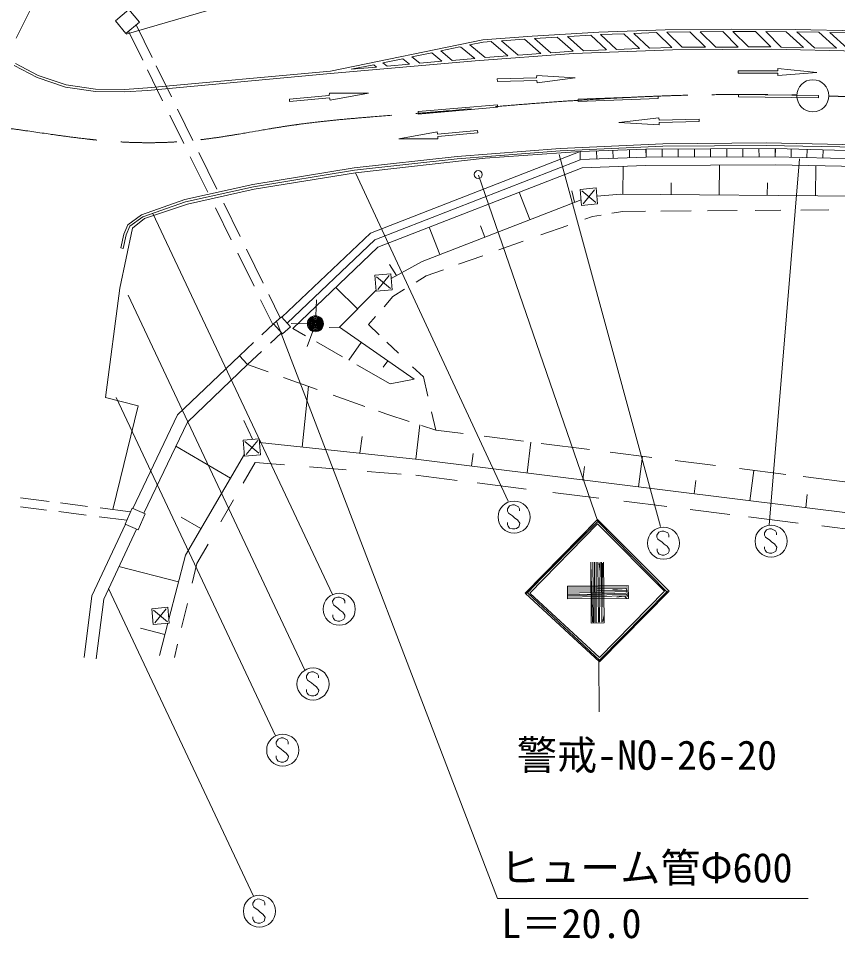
# Model space of a CAD drawing. Units: millimetres, scale not verified. Extents: x 40000 to 680000, y 20000 to 380000.
# Drawn here: x 323384 to 374464, y 266581 to 323952 of the extents above; entities that cross this region are included whole.
import ezdxf
from ezdxf.enums import TextEntityAlignment as Align

# ---------------------------------------------------------------- set-up
doc = ezdxf.new("R2010")
doc.units = ezdxf.units.MM
doc.header["$LTSCALE"] = 1000
doc.linetypes.add('CHAIN', pattern=[18.5, 12, -1.5, 3.5, -1.5])
for name, color, linetype, lineweight in [('M-BGD', 7, 'Continuous', 13), ('M-BMK', 2, 'CHAIN', 13), ('M-BMK-SRVR', 3, 'Continuous', 13), ('M-STR-STR3', 7, 'Continuous', 13), ('M-STR-STRC', 7, 'Continuous', 13)]:
    doc.layers.add(name, color=color, linetype=linetype, lineweight=lineweight)
doc.styles.add('ＭＳ ゴシック', font='')
doc.styles.get('ＭＳ ゴシック').set_extended_font_data('MS Gothic')

msp = doc.modelspace()

# ---------------------------------------------------------------- linework, layer by layer
at = {"layer": 'M-BGD'}
for p, q in [((334589, 345829), (323254, 322715)), ((330106, 322965), (345596, 327489)), ((330270, 324497), (329435, 323795)), ((330927, 323716), (330270, 324497)), ((329435, 323795), (330092, 323014)), ((330092, 323014), (330927, 323716)), ((330250, 323147), (331135, 321348)), ((330723, 323545), (331724, 321511)), ((355419, 322846), (359572, 323095)), ((359572, 323095), (363716, 323237)), ((359689, 322949), (361130, 322999)), ((361130, 322999), (362113, 322066)), ((361761, 323020), (363180, 323069)), ((361761, 323020), (362741, 322091)), ((363180, 323069), (364130, 322146)), ((363716, 323237), (367843, 323288)), ((363806, 323088), (365251, 323106)), ((363806, 323088), (364772, 322150)), ((365251, 323106), (366221, 322157)), ((365887, 323114), (367300, 323132)), ((365887, 323114), (366862, 322161)), ((367300, 323132), (368270, 322168)), ((367843, 323288), (371828, 323265)), ((367932, 323138), (368905, 322171)), ((367932, 323138), (369352, 323129)), ((369352, 323129), (370301, 322178)), ((369992, 323126), (370949, 322166)), ((369992, 323126), (371255, 323118)), ((371255, 323118), (372333, 322137)), ((371828, 323265), (375960, 323181)), ((371929, 323113), (373017, 322123)), ((371929, 323113), (373291, 323085)), ((373291, 323085), (374390, 322094)), ((373978, 323071), (375078, 322079)), ((373978, 323071), (375359, 323043)), ((342836, 320665), (352339, 322620)), ((351519, 322298), (352359, 322471)), ((352339, 322620), (355419, 322846)), ((352359, 322471), (352864, 322508)), ((352864, 322508), (353906, 321609)), ((353499, 322555), (354937, 322661)), ((353499, 322555), (354541, 321655)), ((354937, 322661), (355958, 321758)), ((355566, 322705), (356978, 322790)), ((355566, 322705), (356586, 321803)), ((356978, 322790), (357980, 321904)), ((357614, 322828), (358630, 321929)), ((357675, 322831), (359069, 322915)), ((359069, 322915), (360057, 321986)), ((359689, 322949), (360688, 322010)), ((349718, 321928), (350916, 322174)), ((349718, 321928), (350430, 321335)), ((350950, 322181), (351836, 321459)), ((351525, 322294), (352491, 321507)), ((357983, 321904), (356586, 321803)), ((364166, 321997), (357991, 321754)), ((360019, 321984), (358630, 321929)), ((362113, 322066), (360688, 322010)), ((364130, 322146), (362741, 322091)), ((370354, 322028), (364166, 321997)), ((366221, 322157), (364772, 322150)), ((368270, 322168), (366862, 322161)), ((370301, 322178), (368905, 322171)), ((376434, 321901), (370354, 322028)), ((372315, 322137), (370949, 322166)), ((374390, 322094), (373017, 322123)), ((351858, 321311), (342850, 320515)), ((346110, 321185), (347351, 321441)), ((347348, 321440), (347764, 321100)), ((347916, 321557), (349154, 321812)), ((347916, 321557), (348406, 321156)), ((349794, 321279), (348406, 321156)), ((349154, 321812), (349794, 321279)), ((351846, 321460), (350430, 321335)), ((357991, 321754), (351858, 321311)), ((353906, 321609), (352491, 321507)), ((355958, 321758), (354541, 321655)), ((323116, 321019), (324560, 320261)), ((323194, 321148), (324619, 320399)), ((331428, 320753), (332379, 318822)), ((331979, 320992), (332929, 319062)), ((344140, 320780), (345538, 321067)), ((345722, 320919), (344140, 320780)), ((345538, 321067), (345722, 320919)), ((346110, 321185), (346369, 320977)), ((347764, 321100), (346369, 320977)), ((370746, 320686), (370747, 320831)), ((370747, 320831), (373177, 320581)), ((324560, 320261), (326322, 319671)), ((324619, 320399), (326358, 319818)), ((331430, 319616), (342836, 320665)), ((331442, 319466), (342850, 320515)), ((353244, 320178), (355696, 320239)), ((353244, 320178), (353248, 320028)), ((355696, 320239), (355703, 320389)), ((355703, 320389), (358107, 320236)), ((358107, 320236), (355728, 319935)), ((368261, 320691), (368260, 320541)), ((368260, 320541), (370746, 320536)), ((368261, 320691), (370746, 320686)), ((373177, 320581), (370731, 320390)), ((370731, 320390), (370746, 320536)), ((326322, 319671), (328182, 319389)), ((326358, 319818), (328194, 319539)), ((330000, 319519), (331430, 319616)), ((353248, 320028), (355700, 320090)), ((355728, 319935), (355700, 320090)), ((328182, 319389), (330004, 319369)), ((328194, 319539), (330000, 319519)), ((330004, 319369), (331442, 319466)), ((340279, 318911), (342760, 319145)), ((340293, 318762), (342774, 318996)), ((342760, 319145), (342773, 319290)), ((342773, 319290), (345205, 319294)), ((342814, 318855), (342774, 318996)), ((345205, 319294), (342814, 318855)), ((358284, 318912), (363276, 319113)), ((363276, 319113), (363282, 318964)), ((368283, 319056), (368284, 319206)), ((373280, 319002), (368283, 319056)), ((368284, 319206), (373282, 319152)), ((373282, 319152), (373280, 319002)), ((340293, 318762), (340279, 318911)), ((348307, 318139), (353252, 318559)), ((353265, 318409), (348319, 317989)), ((353252, 318559), (353265, 318409)), ((358290, 318763), (358284, 318912)), ((363282, 318964), (358290, 318763)), ((332820, 317926), (333698, 316142)), ((333308, 318292), (334271, 316337)), ((348319, 317989), (348307, 318139)), ((360828, 317458), (363327, 317762)), ((363332, 317317), (360828, 317458)), ((363327, 317762), (363332, 317615)), ((365828, 317676), (363332, 317615)), ((363336, 317465), (363332, 317317)), ((365832, 317526), (363336, 317465)), ((365828, 317676), (365832, 317526)), ((347114, 316435), (349506, 316888)), ((349506, 316888), (349524, 316735)), ((352014, 316957), (349524, 316735)), ((352028, 316808), (349537, 316586)), ((352014, 316957), (352028, 316808)), ((349543, 316436), (347114, 316435)), ((349537, 316586), (349543, 316436)), ((363573, 316139), (357159, 315839)), ((370018, 316184), (363573, 316139)), ((376590, 316059), (370018, 316184)), ((334640, 315587), (335764, 313304)), ((345334, 310572), (358404, 315662)), ((357159, 315839), (350735, 315343)), ((357168, 315689), (350749, 315193)), ((352482, 315243), (358404, 315662)), ((363577, 315989), (357168, 315689)), ((358404, 315662), (362512, 315800)), ((358404, 315662), (358421, 315162)), ((359429, 315697), (359446, 315197)), ((360454, 315731), (360471, 315231)), ((361479, 315765), (361496, 315266)), ((362504, 315800), (362521, 315300)), ((362512, 315800), (370575, 315831)), ((362519, 315800), (362521, 315300)), ((363525, 315804), (363527, 315304)), ((370017, 316034), (363577, 315989)), ((364531, 315808), (364533, 315308)), ((365537, 315812), (365539, 315312)), ((366543, 315816), (366545, 315316)), ((367549, 315819), (367551, 315319)), ((368556, 315823), (368557, 315323)), ((369562, 315827), (369564, 315327)), ((376584, 315909), (370017, 316034)), ((370568, 315831), (370570, 315331)), ((370583, 315831), (370570, 315331)), ((370575, 315831), (376545, 315675)), ((371575, 315805), (371562, 315305)), ((372567, 315779), (372554, 315279)), ((373559, 315753), (373546, 315253)), ((334100, 315325), (335186, 313120)), ((350735, 315343), (344330, 314637)), ((350749, 315193), (344351, 314488)), ((344400, 314326), (352482, 315243)), ((345608, 310142), (358422, 315133)), ((358421, 315162), (362521, 315300)), ((362521, 315300), (370570, 315331)), ((370570, 315331), (376523, 315175)), ((344330, 314637), (338006, 313606)), ((344351, 314488), (338034, 313459)), ((345803, 309687), (358539, 314644)), ((358539, 314644), (362493, 314788)), ((361096, 314737), (361082, 312995)), ((362493, 314788), (370596, 314818)), ((367082, 312944), (367097, 314805)), ((370596, 314818), (376565, 314695)), ((373081, 312894), (373097, 314767)), ((338085, 313304), (344400, 314326)), ((338006, 313606), (333756, 312657)), ((338034, 313459), (333797, 312513)), ((333921, 312378), (338085, 313304)), ((359406, 313379), (358410, 313288)), ((358410, 313288), (358502, 312292)), ((359315, 313270), (358592, 312401)), ((359497, 312383), (359406, 313379)), ((364082, 312970), (364088, 313693)), ((370081, 312919), (370088, 313705)), ((354603, 313112), (355269, 311405)), ((358052, 312485), (357895, 313203)), ((359389, 312474), (358519, 313197)), ((359452, 312875), (360957, 312996)), ((360957, 312996), (375678, 312872)), ((333756, 312657), (331067, 311707)), ((333797, 312513), (331138, 311573)), ((333921, 312378), (331251, 311467)), ((335671, 312134), (336652, 310141)), ((336188, 312442), (337213, 310359)), ((348551, 308796), (358469, 312647)), ((358502, 312292), (359497, 312383)), ((331067, 311707), (330208, 311086)), ((331138, 311573), (330330, 310989)), ((358700, 311426), (359186, 311599)), ((359186, 311599), (359714, 311688)), ((360391, 311802), (361075, 311917)), ((361075, 311917), (362482, 311926)), ((363440, 311933), (365324, 311946)), ((366360, 311954), (368198, 311967)), ((369326, 311974), (370933, 311986)), ((372169, 311994), (373915, 312007)), ((330208, 311086), (329962, 310508)), ((330330, 310989), (330106, 310463)), ((331251, 311467), (330490, 310869)), ((352472, 310319), (352199, 311020)), ((355966, 310451), (357646, 311050)), ((329717, 307142), (330490, 310869)), ((329962, 310508), (329777, 309641)), ((330106, 310463), (329924, 309610)), ((339811, 305316), (345334, 310572)), ((349007, 310934), (349668, 309230)), ((340144, 304944), (345608, 310142)), ((353347, 309517), (354857, 310056)), ((329924, 309610), (329777, 309641)), ((337059, 309313), (338075, 307250)), ((337599, 309574), (338647, 307446)), ((340498, 304616), (345803, 309687)), ((346626, 307744), (348551, 308796)), ((350826, 308619), (352339, 309158)), ((346962, 307928), (346524, 308613)), ((348807, 307899), (349881, 308282)), ((346600, 308027), (345605, 307935)), ((345605, 307935), (345696, 306939)), ((346583, 307121), (345713, 307845)), ((346510, 307918), (345787, 307048)), ((346692, 307031), (346600, 308027)), ((348186, 307513), (348807, 307899)), ((328825, 300322), (329717, 307142)), ((343171, 307171), (344537, 305842)), ((343410, 304695), (345689, 307015)), ((345696, 306939), (346692, 307031)), ((346735, 306611), (347469, 307067)), ((338488, 306410), (339246, 304870)), ((339000, 306728), (339710, 305286)), ((341924, 305412), (341969, 306411)), ((346182, 305976), (346735, 306611)), ((339294, 304913), (339781, 305349)), ((339781, 305349), (340346, 304719)), ((345209, 304859), (345656, 305373)), ((338555, 304221), (339294, 304913)), ((339859, 304283), (339294, 304913)), ((340346, 304719), (339859, 304283)), ((341402, 304918), (340402, 304927)), ((343410, 304695), (342754, 304683)), ((348063, 301462), (343410, 304695)), ((345876, 304225), (345209, 304859)), ((339097, 303701), (339795, 304355)), ((341287, 304167), (340498, 304616)), ((341733, 304442), (341396, 303501)), ((337161, 302914), (338047, 303745)), ((343585, 302860), (341967, 303781)), ((343979, 302636), (344764, 303754)), ((347088, 303073), (346367, 303758)), ((337673, 302367), (338535, 303175)), ((333303, 299235), (337161, 302914)), ((333921, 298788), (337678, 302372)), ((337161, 302914), (337640, 302402)), ((338968, 301911), (337678, 302372)), ((346574, 301160), (344483, 302350)), ((346417, 302606), (346135, 302203)), ((348638, 301600), (347968, 302236)), ((342022, 300819), (339919, 301571)), ((348063, 301462), (346574, 301160)), ((348916, 300408), (348638, 301600)), ((341470, 301017), (341071, 297227)), ((330857, 299799), (328825, 300322)), ((344986, 299760), (343008, 300467)), ((329273, 293335), (330857, 299799)), ((330527, 293402), (333303, 299235)), ((346358, 299270), (345833, 299457)), ((347753, 298821), (346358, 299270)), ((349411, 298287), (349147, 299419)), ((331215, 293102), (333921, 298788)), ((337977, 297709), (337443, 298876)), ((348425, 298604), (348162, 296482)), ((349411, 298287), (348518, 298574)), ((344680, 296846), (344810, 297893)), ((349411, 298287), (351109, 298072)), ((352422, 297905), (354880, 297594)), ((333200, 297274), (336602, 295289)), ((338394, 297748), (337398, 297656)), ((337398, 297656), (337490, 296660)), ((338377, 296842), (337507, 297566)), ((338304, 297639), (337580, 296769)), ((338486, 296752), (338394, 297748)), ((338416, 297508), (348328, 296461)), ((355108, 295616), (355346, 297535)), ((355989, 297453), (358985, 297074)), ((333802, 290491), (337478, 296791)), ((337490, 296660), (338486, 296752)), ((351635, 296049), (351731, 296820)), ((360293, 296908), (362872, 296581)), ((362054, 294750), (362291, 296655)), ((337396, 294969), (338139, 296261)), ((338139, 296261), (339968, 296115)), ((348328, 296461), (411689, 288563)), ((364327, 296397), (366845, 296078)), ((341544, 295990), (343818, 295809)), ((345141, 295704), (347244, 295537)), ((348159, 295464), (350745, 295141)), ((358581, 295183), (358685, 296018)), ((368352, 295887), (371231, 295522)), ((369001, 293884), (369235, 295775)), ((351986, 294987), (355044, 294606)), ((365528, 294317), (365629, 295137)), ((372324, 295383), (375398, 294994)), ((356713, 294397), (359582, 294040)), ((323522, 294063), (325299, 293836)), ((326009, 293745), (327697, 293530)), ((336008, 292556), (336803, 293939)), ((361132, 293847), (363815, 293512)), ((372474, 293451), (372576, 294279)), ((323515, 293509), (325145, 293301)), ((325915, 293203), (327616, 292986)), ((328480, 293430), (330376, 293188)), ((330044, 292426), (330479, 293423)), ((330479, 293423), (331282, 293073)), ((365278, 293330), (367741, 293023)), ((328414, 292884), (330147, 292663)), ((331282, 293073), (330847, 292076)), ((334765, 292142), (333533, 292861)), ((368918, 292876), (372015, 292490)), ((330065, 292417), (327973, 287961)), ((330752, 292117), (328703, 287750)), ((330847, 292076), (330044, 292426)), ((373487, 292306), (376190, 291969)), ((334514, 289959), (335209, 291167)), ((332765, 286498), (333802, 290491)), ((329657, 289783), (333370, 288825)), ((334221, 288740), (334514, 289959)), ((327973, 287961), (327495, 284116)), ((328703, 287750), (328240, 284023)), ((333557, 285977), (333918, 287479)), ((332697, 287242), (331701, 287150)), ((331701, 287150), (331792, 286154)), ((332679, 286336), (331810, 287060)), ((332606, 287133), (331883, 286263)), ((332788, 286246), (332697, 287242)), ((331007, 285939), (332518, 285546)), ((331792, 286154), (332788, 286246)), ((332177, 284234), (332697, 286238)), ((333110, 284115), (333308, 284941))]:
    msp.add_line(p, q, dxfattribs=at)
for radius in [500, 500, 450, 400, 350, 300, 250, 200, 150, 100, 50]:
    msp.add_circle((341902, 304913), radius, dxfattribs=at)
at = {"layer": 'M-BMK'}
for points, knots in [([(316350, 317595), (317954, 317523), (319557, 317452), (321151, 317290), (323886, 317012), (326595, 316468), (329341, 316277), (330981, 316163), (332635, 316174), (334271, 316337), (336263, 316535), (338227, 316957), (340207, 317252), (342946, 317661), (345715, 317828), (348477, 318049), (350588, 318219), (352695, 318420), (354805, 318590), (356898, 318760), (358994, 318899), (361092, 319007), (361442, 319025), (361791, 319042), (362141, 319058), (362491, 319074), (362841, 319089), (363190, 319102), (363540, 319116), (363890, 319128), (364240, 319139), (365248, 319171), (366256, 319192), (367264, 319201), (368272, 319210), (369280, 319208), (370288, 319199), (370833, 319195), (371377, 319189), (371922, 319183)], [0, 0, 0, 0, 1, 1, 1, 2, 2, 2, 3, 3, 3, 4, 4, 4, 5, 5, 5, 6, 6, 6, 7, 7, 7, 8, 8, 8, 9, 9, 9, 10, 10, 10, 11, 11, 11, 12, 12, 12, 13, 13, 13, 13]), ([(373920, 319106), (374072, 319105), (374225, 319103), (374377, 319098), (374391, 319097), (374406, 319097), (374420, 319096), (374434, 319096), (374448, 319095), (374463, 319095), (374481, 319094), (374499, 319093), (374518, 319092), (374536, 319091), (374554, 319091), (374572, 319090), (374591, 319089), (374609, 319088), (374627, 319088), (374902, 319076), (375176, 319063), (375451, 319050), (375780, 319034), (376109, 319017), (376438, 318999), (376767, 318981), (377096, 318962), (377425, 318942), (379564, 318815), (381700, 318655), (383837, 318499), (387071, 318263), (390307, 318036), (393524, 317655), (397078, 317235), (400609, 316628), (404136, 316005), (407580, 315396), (411021, 314771), (414428, 313996), (417547, 313287), (420638, 312451), (423722, 311591), (427601, 310510), (431470, 309390), (435280, 308095), (437960, 307184), (440611, 306185), (443235, 305122), (446372, 303851), (449471, 302487), (452543, 301069), (454561, 300138), (456568, 299184), (458562, 298205), (458895, 298042), (459227, 297878), (459559, 297713), (459890, 297549), (460222, 297383), (460553, 297217), (460773, 297107), (460994, 296996), (461214, 296884), (461251, 296865), (461288, 296847), (461324, 296828), (461361, 296810), (461398, 296791), (461434, 296772), (461471, 296754), (461508, 296735), (461544, 296717), (461798, 296588), (462052, 296458), (462305, 296327), (462559, 296197), (462812, 296066), (463064, 295934), (464570, 295148), (466052, 294317), (467534, 293485)], [0, 0, 0, 0, 1, 1, 1, 2, 2, 2, 3, 3, 3, 4, 4, 4, 5, 5, 5, 6, 6, 6, 7, 7, 7, 8, 8, 8, 9, 9, 9, 10, 10, 10, 11, 11, 11, 12, 12, 12, 13, 13, 13, 14, 14, 14, 15, 15, 15, 16, 16, 16, 17, 17, 17, 18, 18, 18, 19, 19, 19, 20, 20, 20, 21, 21, 21, 22, 22, 22, 23, 23, 23, 24, 24, 24, 25, 25, 25, 26, 26, 26, 27, 27, 27, 27])]:
    msp.add_open_spline(points, degree=3, knots=knots, dxfattribs=at)
at = {"layer": 'M-BMK-SRVR'}
msp.add_circle((372920, 319129), 1000, dxfattribs=at)
at = {"layer": 'M-STR-STR3'}
for p, q in [((339482, 305082), (353249, 269082)), ((353249, 269082), (372625, 269074))]:
    msp.add_line(p, q, dxfattribs=at)
at = {"layer": 'M-STR-STRC'}
for p, q in [((357107, 315474), (363418, 292281)), ((372085, 315192), (370189, 292353)), ((344400, 314326), (353915, 293851)), ((352078, 314182), (359518, 292584)), ((331767, 311796), (342978, 288027)), ((330232, 306687), (341254, 283319)), ((329475, 300319), (339425, 279225)), ((354000, 293557), (353878, 293372)), ((353878, 293372), (353882, 293240)), ((353882, 293240), (353946, 293111)), ((354192, 293624), (354000, 293557)), ((354313, 293623), (354192, 293624)), ((354564, 293507), (354313, 293623)), ((354629, 293375), (354564, 293507)), ((354630, 293246), (354629, 293375)), ((353946, 293111), (354203, 292932)), ((354203, 292932), (354334, 292801)), ((354334, 292801), (354514, 292687)), ((354514, 292687), (354642, 292488)), ((359499, 292716), (354982, 288120)), ((359423, 292639), (355157, 288168)), ((363962, 288242), (359499, 292716)), ((363815, 288204), (359508, 292595)), ((353889, 292392), (353886, 292513)), ((353930, 292290), (353889, 292392)), ((354015, 292180), (353930, 292290)), ((354202, 292121), (354015, 292180)), ((354337, 292122), (354202, 292121)), ((354437, 292152), (354337, 292122)), ((354578, 292245), (354437, 292152)), ((354637, 292377), (354578, 292245)), ((354642, 292488), (354637, 292377)), ((355022, 288082), (359518, 292584)), ((359500, 292432), (355269, 288126)), ((363680, 288241), (359500, 292432)), ((370026, 292056), (369904, 291870)), ((370218, 292123), (370026, 292056)), ((370339, 292122), (370218, 292123)), ((370590, 292005), (370339, 292122)), ((363319, 291925), (363197, 291740)), ((363197, 291740), (363201, 291608)), ((363201, 291608), (363265, 291480)), ((363265, 291480), (363522, 291300)), ((363511, 291993), (363319, 291925)), ((363632, 291991), (363511, 291993)), ((363883, 291875), (363632, 291991)), ((363947, 291744), (363883, 291875)), ((363948, 291615), (363947, 291744)), ((369904, 291870), (369908, 291739)), ((369908, 291739), (369972, 291610)), ((369972, 291610), (370229, 291431)), ((370655, 291874), (370590, 292005)), ((370656, 291745), (370655, 291874)), ((363208, 290760), (363204, 290881)), ((363522, 291300), (363652, 291170)), ((363652, 291170), (363832, 291055)), ((363832, 291055), (363960, 290856)), ((369915, 290891), (369912, 291012)), ((369956, 290789), (369915, 290891)), ((370229, 291431), (370359, 291300)), ((370359, 291300), (370540, 291186)), ((370540, 291186), (370668, 290987)), ((370663, 290876), (370604, 290744)), ((370668, 290987), (370663, 290876)), ((363248, 290658), (363208, 290760)), ((363334, 290548), (363248, 290658)), ((363521, 290489), (363334, 290548)), ((363655, 290490), (363521, 290489)), ((363755, 290520), (363655, 290490)), ((363897, 290613), (363755, 290520)), ((363956, 290746), (363897, 290613)), ((363960, 290856), (363956, 290746)), ((370041, 290679), (369956, 290789)), ((370228, 290620), (370041, 290679)), ((370363, 290621), (370228, 290620)), ((370463, 290651), (370363, 290621)), ((370604, 290744), (370463, 290651)), ((359108, 286252), (359075, 290049)), ((359076, 289967), (359189, 286314)), ((359196, 290050), (359249, 286295)), ((359296, 290051), (359328, 286316)), ((359415, 290052), (359408, 286277)), ((359514, 290053), (359547, 286317)), ((359598, 289976), (359649, 289448)), ((359653, 290054), (359626, 286318)), ((359733, 290055), (359765, 286319)), ((359803, 289978), (359765, 286344)), ((359875, 290056), (359908, 286259)), ((361412, 288591), (357615, 288558)), ((361419, 287791), (361412, 288591)), ((328996, 288410), (338048, 269220)), ((354982, 288120), (359621, 283826)), ((355128, 288138), (359643, 283918)), ((355269, 288126), (359614, 284104)), ((357615, 288558), (357622, 287758)), ((357615, 288485), (361326, 288517)), ((357616, 288366), (361327, 288418)), ((357617, 288247), (361328, 288279)), ((357619, 288108), (361329, 288220)), ((357619, 288009), (361270, 288120)), ((357620, 287969), (361291, 288040)), ((359612, 283946), (363855, 288244)), ((359614, 284104), (363680, 288241)), ((359621, 283826), (363962, 288242)), ((360448, 288342), (361326, 288418)), ((361312, 288379), (361248, 288411)), ((361374, 287911), (361308, 288417)), ((343101, 287811), (342979, 287625)), ((342979, 287625), (342982, 287494)), ((342982, 287494), (343047, 287365)), ((343293, 287878), (343101, 287811)), ((343414, 287877), (343293, 287878)), ((343665, 287760), (343414, 287877)), ((343729, 287629), (343665, 287760)), ((343730, 287500), (343729, 287629)), ((357621, 287870), (361331, 287942)), ((357622, 287758), (361419, 287791)), ((360701, 287861), (361300, 287941)), ((361199, 287909), (361331, 287790)), ((343047, 287365), (343304, 287186)), ((343304, 287186), (343434, 287055)), ((343434, 287055), (343614, 286941)), ((343614, 286941), (343742, 286742)), ((342990, 286646), (342986, 286767)), ((343030, 286543), (342990, 286646)), ((343115, 286434), (343030, 286543)), ((343303, 286375), (343115, 286434)), ((343437, 286376), (343303, 286375)), ((343537, 286406), (343437, 286376)), ((343678, 286499), (343537, 286406)), ((343738, 286631), (343678, 286499)), ((343742, 286742), (343738, 286631)), ((359835, 286344), (359903, 286770)), ((359908, 286259), (359108, 286252)), ((359603, 280717), (359576, 283915)), ((341465, 283148), (341343, 282963)), ((341343, 282963), (341347, 282831)), ((341657, 283216), (341465, 283148)), ((341778, 283214), (341657, 283216)), ((342029, 283098), (341778, 283214)), ((342094, 282967), (342029, 283098)), ((342095, 282838), (342094, 282967)), ((341347, 282831), (341411, 282703)), ((341411, 282703), (341668, 282523)), ((341668, 282523), (341799, 282393)), ((341799, 282393), (341979, 282278)), ((341979, 282278), (342107, 282079)), ((341354, 281983), (341351, 282104)), ((341395, 281881), (341354, 281983)), ((341480, 281771), (341395, 281881)), ((341667, 281712), (341480, 281771)), ((341802, 281713), (341667, 281712)), ((341902, 281743), (341802, 281713)), ((342043, 281837), (341902, 281743)), ((342102, 281969), (342043, 281837)), ((342107, 282079), (342102, 281969)), ((339576, 279022), (339453, 278836)), ((339453, 278836), (339457, 278705)), ((339767, 279089), (339576, 279022)), ((339888, 279088), (339767, 279089)), ((340140, 278971), (339888, 279088)), ((340204, 278840), (340140, 278971)), ((340205, 278711), (340204, 278840)), ((339457, 278705), (339521, 278576)), ((339521, 278576), (339778, 278397)), ((339778, 278397), (339909, 278266)), ((339909, 278266), (340089, 278152)), ((339464, 277857), (339461, 277978)), ((339505, 277755), (339464, 277857)), ((339590, 277645), (339505, 277755)), ((340153, 277710), (340012, 277617)), ((340089, 278152), (340217, 277953)), ((340213, 277842), (340153, 277710)), ((340217, 277953), (340213, 277842)), ((339778, 277586), (339590, 277645)), ((339912, 277587), (339778, 277586)), ((340012, 277617), (339912, 277587)), ((338122, 268983), (338000, 268798)), ((338000, 268798), (338004, 268666)), ((338004, 268666), (338068, 268537)), ((338068, 268537), (338325, 268358)), ((338314, 269050), (338122, 268983)), ((338435, 269049), (338314, 269050)), ((338686, 268933), (338435, 269049)), ((338750, 268801), (338686, 268933)), ((338752, 268672), (338750, 268801)), ((338011, 267818), (338007, 267939)), ((338325, 268358), (338455, 268227)), ((338455, 268227), (338635, 268113)), ((338635, 268113), (338763, 267914)), ((338051, 267716), (338011, 267818)), ((338137, 267606), (338051, 267716)), ((338324, 267547), (338137, 267606)), ((338458, 267548), (338324, 267547)), ((338558, 267578), (338458, 267548)), ((338700, 267671), (338558, 267578)), ((338759, 267803), (338700, 267671)), ((338763, 267914), (338759, 267803))]:
    msp.add_line(p, q, dxfattribs=at)
for centre, radius in [((352054, 314219), 250), ((354290, 292862), 1000), ((363609, 291231), 1000), ((370316, 291361), 1000), ((343390, 287116), 1000), ((341755, 282454), 1000), ((339865, 278327), 1000), ((338412, 268289), 1000)]:
    msp.add_circle(centre, radius, dxfattribs=at)

# ---------------------------------------------------------------- texts
at = {"layer": 'M-STR-STR3', "style": 'ＭＳ ゴシック'}
for s, p in [('ヒューム管Φ600', (353411, 269542)), ('L＝20.0', (353501, 266064))]:
    msp.add_text(s, height=1833, rotation=359.98, dxfattribs=at).set_placement(p, align=Align.BOTTOM_LEFT)
at = {"layer": 'M-STR-STRC', "style": 'ＭＳ ゴシック'}
msp.add_text('警戒-NO-26-20', height=1833, rotation=359.98, dxfattribs=at).set_placement((354464, 276558), align=Align.BOTTOM_LEFT)

doc.saveas('drawing.dxf')
